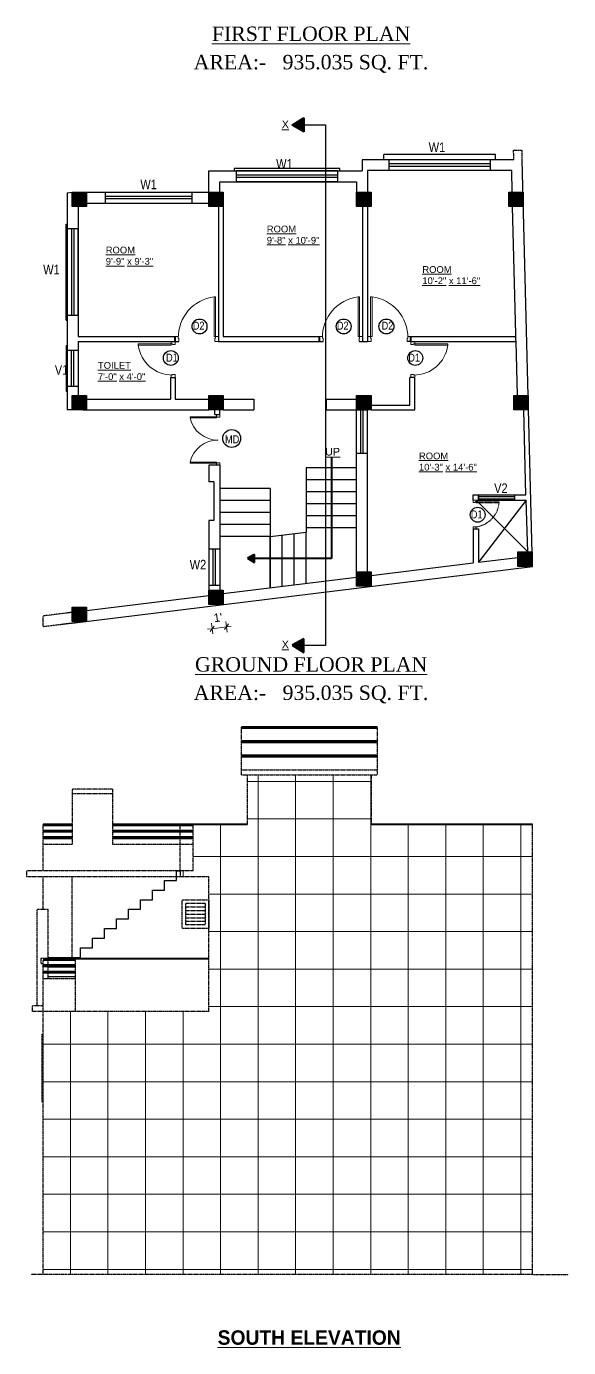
# Model space of a CAD drawing. Header units: inches. Extents: x -111 to 45239, y -6849 to 1261.
# Drawn here: x 16838 to 17290, y -2378 to -1278 of the extents above; entities that cross this region are included whole.
import ezdxf

# ---------------------------------------------------------------- set-up
doc = ezdxf.new("R2010")
doc.units = ezdxf.units.IN
doc.header["$LTSCALE"] = 0.5
doc.header["$MEASUREMENT"] = 0
doc.header["$PDMODE"] = 66
doc.linetypes.add('DASH', pattern=[0.35, 0.25, -0.1])
doc.linetypes.add('DASHED2', pattern=[0.375, 0.25, -0.125])
for name, color, linetype, lineweight in [('A_Title Text', 105, 'Continuous', 60), ('door', 202, 'Continuous', 5), ('Elevation 2', 31, 'Continuous', 40), ('Hatch wall', 9, 'Continuous', 13), ('TEXT', 220, 'Continuous', 9), ('Text 0.200', 122, 'Continuous', 20), ('Toilet', 7, 'Continuous', 25), ('wall', 20, 'Continuous', 40)]:
    doc.layers.add(name, color=color, linetype=linetype, lineweight=lineweight)
doc.styles.add('arial', font='arial.ttf')
doc.styles.add('ordinary', font='ARIALN.TTF')
doc.styles.get("Standard").update_dxf_attribs({"font": 'arial.ttf'})
doc.dimstyles.new('Sudeep', dxfattribs={"dimtxt": 6, "dimasz": 4, "dimexe": 4.5, "dimexo": 4.5, "dimgap": 5, "dimtad": 1, "dimdec": 0, "dimlunit": 4, "dimtxsty": 'arial', "dimblk": 'OBLIQUE', "dimcen": 250, "dimdle": 4, "dimclrd": 86, "dimclre": 5, "dimclrt": 1, "dimadec": 0, "dimazin": 0, "dimtfac": 1, "dimtdec": 0, "dimtix": 1, "dimtmove": 1, "dimatfit": 3, "dimldrblk": 'OBLIQUE', "dimfxl": 4.5, "dimfxlon": 1, "dimfrac": 2, "dimlwd": 15, "dimlwe": 13, "dimarcsym": 0})

# ---------------------------------------------------------------- blocks, each defined once
blk = doc.blocks.new('_Oblique')
at = {"color": 0, "linetype": 'ByBlock', "lineweight": -2}
blk.add_line((-0.5, -0.5), (0.5, 0.5), dxfattribs=at)
blk = doc.blocks.new('*D1002')
at = {"layer": 'A_Title Text', "color": 86, "lineweight": 15, "transparency": 16777216}
for p, q in [((16993.1, -1779.1), (16989.1, -1779.6)), ((16993.1, -1779.1), (17004.9, -1777.4)), ((17004.9, -1777.4), (17008.8, -1776.9))]:
    blk.add_line(p, q, dxfattribs=at)
at = {"layer": 'A_Title Text', "color": 5, "lineweight": 13, "transparency": 16777216}
for p, q in [((16992.5, -1774.6), (16993.7, -1783.5)), ((17004.3, -1773), (17005.5, -1781.9))]:
    blk.add_line(p, q, dxfattribs=at)
at = {"layer": 'Defpoints', "color": 0, "transparency": 16777216}
for p in [(16990.3, -1759), (17002.3, -1759), (17004.9, -1777.4)]:
    blk.add_point(p, dxfattribs=at)
at = {"layer": 'A_Title Text', "color": 86, "lineweight": 15, "transparency": 16777216, "xscale": 4, "yscale": 4, "zscale": 4}
for p, rotation in [((16993.1, -1779.1), 7.861618189195453), ((17004.9, -1777.4), 187.8616181891954)]:
    blk.add_blockref('_Oblique', p, dxfattribs=dict(at, rotation=rotation))
at = {"layer": 'A_Title Text', "color": 1, "transparency": 16777216, "insert": (16997.8, -1769.8), "char_height": 7, "attachment_point": 5, "rotation": 7.8616, "style": 'arial'}
blk.add_mtext("1'", dxfattribs=at)

msp = doc.modelspace()

# ---------------------------------------------------------------- hatches: boundary and pattern name
at = {"layer": 'Hatch wall'}
h = msp.add_hatch(dxfattribs=at)
h.set_pattern_fill('ANSI37,_O', color=256, scale=250, angle=45)
h.set_pattern_definition([(90, (0, 0), (-31.25, 0), []), (180, (0, 0), (-2e-15, -31.25), [])])
h.paths.add_polyline_path([(16990.3, -2097.7), (16852.3, -2097.7), (16852.3, -2116.7), (16852.3, -2218.7), (16852.3, -2316.7), (16872.3, -2316.7), (17259.8, -2316.7), (17259.8, -2204.7), (17259.8, -2092.7), (17259.8, -1980.7), (17259.8, -1941.7), (17125.3, -1941.7), (17125.3, -1900.7), (17022.3, -1900.7), (17022.3, -1941.7), (16977.3, -1941.7), (16977.3, -1980.7), (16966.3, -1980.7), (16966.3, -1985.7), (16990.3, -1985.7)])
at = {"layer": 'Toilet'}
for points in [[(16888.3, -1415.7), (16876.3, -1415.7), (16876.3, -1427.7), (16888.3, -1427.7)], [(17002.3, -1415.7), (16990.3, -1415.7), (16990.3, -1427.7), (17002.3, -1427.7)], [(17125.3, -1415.7), (17113.3, -1415.7), (17113.3, -1427.7), (17125.3, -1427.7)], [(17251.9, -1415.7), (17239.9, -1415.7), (17239.9, -1427.7), (17251.9, -1427.7)], [(16888.3, -1584.9), (16876.3, -1584.9), (16876.3, -1596.9), (16888.3, -1596.9)], [(17002.3, -1584.9), (16990.3, -1584.9), (16990.3, -1596.9), (17002.3, -1596.9)], [(17125.3, -1584.9), (17113.3, -1584.9), (17113.3, -1596.9), (17125.3, -1596.9)], [(17256.2, -1584.9), (17244.2, -1584.9), (17244.2, -1596.9), (17256.2, -1596.9)], [(17259.5, -1715.2), (17247.5, -1715.2), (17247.5, -1727.2), (17259.5, -1727.2)], [(17125.3, -1731.8), (17113.3, -1731.8), (17113.3, -1743.8), (17125.3, -1743.8)], [(17002.3, -1747), (16990.3, -1747), (16990.3, -1759), (17002.3, -1759)], [(16888.3, -1761.1), (16876.3, -1761.1), (16876.3, -1773.1), (16888.3, -1773.1)]]:
    msp.add_hatch(color=1, dxfattribs=at).paths.add_polyline_path(points)
at = {"layer": 'wall', "ltscale": 5}
h = msp.add_hatch(color=2, dxfattribs=at)
h.dxf.hatch_style = 1
h.paths.add_polyline_path([(17059.6, -1359.9), (17069.4, -1353.8), (17069.4, -1365.4)])
h = msp.add_hatch(color=2, dxfattribs=at)
h.dxf.hatch_style = 1
h.paths.add_polyline_path([(17022.5, -1720.4), (17028.3, -1724), (17028.3, -1717.2)])
h = msp.add_hatch(color=2, dxfattribs=at)
h.dxf.hatch_style = 1
h.paths.add_polyline_path([(17059.6, -1792.9), (17069.4, -1798.9), (17069.4, -1787.4)])

# ---------------------------------------------------------------- linework, layer by layer
at = {"layer": 'door', "ltscale": 0.5}
for p, q in [((16995.8, -1535.9), (16998.3, -1535.9)), ((16995.8, -1535.9), (16998.3, -1535.9)), ((17115.8, -1535.9), (17118.3, -1535.9)), ((17115.8, -1535.9), (17118.3, -1535.9)), ((17124.8, -1535.9), (17122.3, -1535.9)), ((17124.8, -1535.9), (17122.3, -1535.9)), ((16959, -1542), (16959, -1539.9)), ((16959, -1542), (16959, -1539.9)), ((17161.7, -1542), (17161.7, -1539.9)), ((17161.7, -1542), (17161.7, -1539.9)), ((16996.7, -1602.6), (16996.7, -1600.9)), ((16996.7, -1602.6), (16996.7, -1600.9)), ((16996.7, -1641.3), (16996.7, -1643)), ((16996.7, -1641.3), (16996.7, -1643)), ((17212.7, -1673.6), (17212.7, -1672.2)), ((17212.7, -1673.6), (17212.7, -1672.2))]:
    msp.add_line(p, q, dxfattribs=at)
for points in [[(16995.8, -1502.9), (16995.8, -1535.9), (16994.6, -1535.9), (16994.6, -1502.9)], [(16995.8, -1502.9), (16995.8, -1535.9), (16994.6, -1535.9), (16994.6, -1502.9)], [(17115.8, -1502.9), (17115.8, -1535.9), (17114.6, -1535.9), (17114.6, -1502.9)], [(17115.8, -1502.9), (17115.8, -1535.9), (17114.6, -1535.9), (17114.6, -1502.9)], [(17124.8, -1502.9), (17124.8, -1535.9), (17126.1, -1535.9), (17126.1, -1502.9)], [(17124.8, -1502.9), (17124.8, -1535.9), (17126.1, -1535.9), (17126.1, -1502.9)], [(16964.8, -1535.9), (16962.3, -1535.9), (16962.3, -1539.9), (16965.3, -1539.9), (16965.3, -1537.2), (16964.8, -1537.2)], [(16964.8, -1535.9), (16962.3, -1535.9), (16962.3, -1539.9), (16965.3, -1539.9), (16965.3, -1537.2), (16964.8, -1537.2)], [(17084.8, -1535.9), (17082.3, -1535.9), (17082.3, -1539.9), (17085.3, -1539.9), (17085.3, -1537.2), (17084.8, -1537.2)], [(17084.8, -1535.9), (17082.3, -1535.9), (17082.3, -1539.9), (17085.3, -1539.9), (17085.3, -1537.2), (17084.8, -1537.2)], [(17155.8, -1535.9), (17158.3, -1535.9), (17158.3, -1539.9), (17155.3, -1539.9), (17155.3, -1537.2), (17155.8, -1537.2)], [(17155.8, -1535.9), (17158.3, -1535.9), (17158.3, -1539.9), (17155.3, -1539.9), (17155.3, -1537.2), (17155.8, -1537.2)], [(16931.5, -1542), (16959, -1542), (16959, -1543.1), (16931.5, -1543.1)], [(16931.5, -1542), (16959, -1542), (16959, -1543.1), (16931.5, -1543.1)], [(17189.2, -1542), (17161.7, -1542), (17161.7, -1543.1), (17189.2, -1543.1)], [(17189.2, -1542), (17161.7, -1542), (17161.7, -1543.1), (17189.2, -1543.1)], [(16959, -1567.8), (16959, -1569.9), (16962.3, -1569.9), (16962.3, -1567.4), (16960.1, -1567.4), (16960.1, -1567.8)], [(16959, -1567.8), (16959, -1569.9), (16962.3, -1569.9), (16962.3, -1567.4), (16960.1, -1567.4), (16960.1, -1567.8)], [(17161.7, -1567.8), (17161.7, -1569.9), (17158.3, -1569.9), (17158.3, -1567.4), (17160.6, -1567.4), (17160.6, -1567.8)], [(17161.7, -1567.8), (17161.7, -1569.9), (17158.3, -1569.9), (17158.3, -1567.4), (17160.6, -1567.4), (17160.6, -1567.8)], [(16974.7, -1602.6), (16996.7, -1602.6), (16996.7, -1603.4), (16974.7, -1603.5)], [(16974.7, -1602.6), (16996.7, -1602.6), (16996.7, -1603.4), (16974.7, -1603.5)], [(16974.7, -1641.3), (16996.7, -1641.3), (16996.7, -1640.5), (16974.7, -1640.5)], [(16974.7, -1641.3), (16996.7, -1641.3), (16996.7, -1640.5), (16974.7, -1640.5)], [(17212.7, -1694.5), (17212.7, -1695.9), (17210.3, -1695.9), (17210.3, -1694.2), (17211.9, -1694.2), (17211.9, -1694.5)], [(17212.7, -1694.5), (17212.7, -1695.9), (17210.3, -1695.9), (17210.3, -1694.2), (17211.9, -1694.2), (17211.9, -1694.5)]]:
    msp.add_lwpolyline(points, close=True, dxfattribs=at)
for points in [[(16998.3, -1535.9), (16998.3, -1539.9), (16995.3, -1539.9), (16995.3, -1537.2), (16995.8, -1537.2), (16995.8, -1535.9)], [(16998.3, -1535.9), (16998.3, -1539.9), (16995.3, -1539.9), (16995.3, -1537.2), (16995.8, -1537.2), (16995.8, -1535.9)], [(17118.3, -1535.9), (17118.3, -1539.9), (17115.3, -1539.9), (17115.3, -1537.2), (17115.8, -1537.2), (17115.8, -1535.9)], [(17118.3, -1535.9), (17118.3, -1539.9), (17115.3, -1539.9), (17115.3, -1537.2), (17115.8, -1537.2), (17115.8, -1535.9)], [(17122.3, -1535.9), (17122.3, -1539.9), (17125.3, -1539.9), (17125.3, -1537.2), (17124.8, -1537.2), (17124.8, -1535.9)], [(17122.3, -1535.9), (17122.3, -1539.9), (17125.3, -1539.9), (17125.3, -1537.2), (17124.8, -1537.2), (17124.8, -1535.9)], [(16959, -1539.9), (16962.3, -1539.9), (16962.3, -1542.4), (16960.1, -1542.4), (16960.1, -1542), (16959, -1542)], [(16959, -1539.9), (16962.3, -1539.9), (16962.3, -1542.4), (16960.1, -1542.4), (16960.1, -1542), (16959, -1542)], [(17161.7, -1539.9), (17158.3, -1539.9), (17158.3, -1542.4), (17160.6, -1542.4), (17160.6, -1542), (17161.7, -1542)], [(17161.7, -1539.9), (17158.3, -1539.9), (17158.3, -1542.4), (17160.6, -1542.4), (17160.6, -1542), (17161.7, -1542)], [(16996.7, -1600.9), (16999.3, -1600.9), (16999.3, -1602.9), (16997.5, -1602.9), (16997.5, -1602.6), (16996.7, -1602.6)], [(16996.7, -1600.9), (16999.3, -1600.9), (16999.3, -1602.9), (16997.5, -1602.9), (16997.5, -1602.6), (16996.7, -1602.6)], [(16996.7, -1643), (16999.3, -1642.9), (16999.3, -1640.9), (16997.5, -1640.9), (16997.5, -1641.3), (16996.7, -1641.3)], [(16996.7, -1643), (16999.3, -1642.9), (16999.3, -1640.9), (16997.5, -1640.9), (16997.5, -1641.3), (16996.7, -1641.3)], [(17212.7, -1672.2), (17210.3, -1672.2), (17210.3, -1673.9), (17211.9, -1673.9), (17211.9, -1673.6), (17212.7, -1673.6)], [(17212.7, -1672.2), (17210.3, -1672.2), (17210.3, -1673.9), (17211.9, -1673.9), (17211.9, -1673.6), (17212.7, -1673.6)]]:
    msp.add_lwpolyline(points, dxfattribs=at)
at = {"layer": 'door', "linetype": 'DASHED2', "ltscale": 5}
msp.add_lwpolyline([(17231.9, -1673.6), (17212.7, -1673.6), (17212.7, -1674.4), (17231.9, -1674.4)], close=True, dxfattribs=at)
msp.add_lwpolyline([(17231.9, -1673.6), (17212.7, -1673.6), (17212.7, -1674.4), (17231.9, -1674.4)], close=True, dxfattribs=at)
at = {"layer": 'door', "ltscale": 0.5}
for centre, radius, start, end in [((16998.8, -1536.6), 34, 97.1036, 180.9404), ((16998.8, -1536.6), 34, 97.1036, 180.9404), ((17118.8, -1536.6), 34, 97.1036, 180.9404), ((17118.8, -1536.6), 34, 97.1036, 180.9404), ((17121.9, -1536.6), 34, 359.0596, 82.8964), ((17121.9, -1536.6), 34, 359.0596, 82.8964), ((16959.6, -1539.6), 28.3, 187.1036, 270.9404), ((16959.6, -1539.6), 28.3, 187.1036, 270.9404), ((17161.1, -1539.6), 28.3, 269.0596, 352.8964), ((17161.1, -1539.6), 28.3, 269.0596, 352.8964), ((16997.5, -1598.6), 23.4, 192.0604, 271.2274), ((16997.5, -1598.6), 23.4, 192.0604, 271.2274), ((16997.6, -1645.4), 23.4, 88.9456, 167.9801), ((16997.6, -1645.4), 23.4, 88.9456, 167.9801)]:
    msp.add_arc(centre, radius, start, end, dxfattribs=at)
at = {"layer": 'door', "linetype": 'DASHED2', "ltscale": 5}
msp.add_arc((17209.6, -1672.2), 22.4, 275.8576, 354.5421, dxfattribs=at)
at = {"layer": 'Elevation 2'}
for p, q in [((17017.3, -1860.7), (17130.3, -1860.7)), ((17017.3, -1861.7), (17130.3, -1861.7)), ((17017.3, -1872.5), (17130.3, -1872.5)), ((17017.3, -1873.5), (17130.3, -1873.5)), ((17017.3, -1884.4), (17130.3, -1884.4)), ((17017.3, -1885.4), (17130.3, -1885.4)), ((16852.3, -1941.7), (16876.3, -1941.7)), ((16852.3, -1942.7), (16876.3, -1942.7)), ((16910.3, -1941.7), (17022.3, -1941.7)), ((16910.3, -1942.7), (16977.3, -1942.7)), ((17125.3, -1941.7), (17259.8, -1941.7)), ((16852.3, -1947), (16876.3, -1947)), ((16852.3, -1948), (16876.3, -1948)), ((16852.3, -1952.4), (16876.3, -1952.4)), ((16852.3, -1953.4), (16876.3, -1953.4)), ((16910.3, -1947), (16977.3, -1947)), ((16910.3, -1948), (16977.3, -1948)), ((16910.3, -1952.4), (16977.3, -1952.4)), ((16910.3, -1953.4), (16977.3, -1953.4)), ((16852.3, -2053.7), (16990.3, -2053.7)), ((16852.3, -2054.7), (16879.1, -2054.7)), ((16852.3, -2059), (16879.1, -2059)), ((16852.3, -2060), (16879.1, -2060)), ((16852.3, -2064.4), (16879.1, -2064.4)), ((16852.3, -2065.4), (16879.1, -2065.4))]:
    msp.add_line(p, q, dxfattribs=at)
at = {"layer": 'Toilet'}
for p, q in [((17069.4, -1359.6), (17087.5, -1359.6)), ((17087.5, -1359.6), (17087.5, -1793.2)), ((17228.9, -1384.2), (17135.9, -1384.2)), ((17135.9, -1388.7), (17135.9, -1384.2)), ((17228.9, -1388.7), (17228.9, -1384.2)), ((17244.2, -1388.7), (17117.8, -1388.7)), ((17117.8, -1388.7), (17117.8, -1398)), ((17259.8, -1727.2), (17251.2, -1388.7)), ((16990.3, -1398), (17117.8, -1398)), ((16990.3, -1415.7), (16990.3, -1398)), ((16999.3, -1407), (17113.3, -1407)), ((16999.3, -1415.7), (16999.3, -1407)), ((17113.3, -1407), (17113.3, -1415.7)), ((17242.4, -1397.7), (17122.3, -1397.7)), ((17122.3, -1397.7), (17122.3, -1415.7)), ((17242.9, -1415.7), (17242.4, -1397.7)), ((16872.3, -1416.3), (16876.3, -1415.7)), ((16872.3, -1416.3), (16872.3, -1596.9)), ((16888.3, -1415.7), (16904.3, -1415.7)), ((16975.3, -1415.7), (16990.3, -1415.7)), ((16881.3, -1427.7), (16881.3, -1535.9)), ((16888.3, -1424.7), (16904.3, -1424.7)), ((16975.3, -1424.7), (16990.3, -1424.7)), ((16998.3, -1427.7), (16998.3, -1539.9)), ((17002.3, -1427.7), (17002.3, -1535.9)), ((17118.3, -1427.7), (17118.3, -1539.9)), ((17122.3, -1427.7), (17122.3, -1539.9)), ((17246.2, -1544.4), (17243.2, -1427.7)), ((16881.3, -1535.9), (16962.3, -1535.9)), ((16962.3, -1539.9), (16962.3, -1535.9)), ((17002.3, -1535.9), (17082.3, -1535.9)), ((17082.3, -1539.9), (17082.3, -1535.9)), ((17158.3, -1535.9), (17246, -1535.9)), ((17158.3, -1539.9), (17158.3, -1535.9)), ((16881.3, -1539.9), (16962.3, -1539.9)), ((16962.3, -1539.9), (16965.3, -1539.9)), ((16998.3, -1539.9), (17082.3, -1539.9)), ((17002.3, -1539.9), (17002.3, -1539.9)), ((17082.3, -1539.9), (17085.3, -1539.9)), ((17115.3, -1539.9), (17118.3, -1539.9)), ((17118.3, -1539.9), (17122.3, -1539.9)), ((17158.3, -1539.9), (17155.3, -1539.9)), ((17158.3, -1539.9), (17246.1, -1539.9)), ((17247.2, -1584.9), (17246.1, -1539.9)), ((16958.3, -1569.9), (16958.3, -1587.9)), ((16958.3, -1569.9), (16962.3, -1569.9)), ((16962.3, -1569.9), (16962.3, -1587.9)), ((17157.7, -1592.9), (17157.7, -1569.9)), ((17161.7, -1569.9), (17157.7, -1569.9)), ((17161.7, -1596.9), (17161.7, -1569.9)), ((16881.3, -1577.4), (16881.3, -1584.9)), ((16888.3, -1587.9), (16958.3, -1587.9)), ((16962.3, -1587.9), (16990.3, -1587.9)), ((17002.3, -1587.9), (17027.8, -1587.9)), ((17027.8, -1587.9), (17027.8, -1596.9)), ((17087.8, -1587.9), (17113.3, -1587.9)), ((17087.8, -1587.9), (17087.8, -1596.9)), ((17125.3, -1592.9), (17157.7, -1592.9)), ((16876.3, -1596.9), (16872.3, -1596.9)), ((16885.3, -1596.9), (16978.3, -1596.9)), ((16885.3, -1596.9), (16990.3, -1596.9)), ((16995.3, -1600.9), (16995.3, -1596.9)), ((16995.3, -1600.9), (16999.3, -1600.9)), ((16999.3, -1600.9), (16999.3, -1596.9)), ((17002.3, -1596.9), (17027.8, -1596.9)), ((17087.8, -1596.9), (17113.3, -1596.9)), ((17113.3, -1596.9), (17122.3, -1596.9)), ((17113.3, -1632.9), (17113.3, -1596.9)), ((17122.3, -1632.9), (17122.3, -1596.9)), ((17125.3, -1596.9), (17161.7, -1596.9)), ((17254.3, -1667.7), (17252.5, -1596.8)), ((17113.3, -1695.2), (17113.3, -1632.9)), ((17113.3, -1632.9), (17122.3, -1632.9)), ((17122.3, -1733.5), (17122.3, -1632.9)), ((16990.3, -1642.9), (16990.3, -1656.9)), ((16999.3, -1642.9), (16990.3, -1642.9)), ((16999.3, -1642.9), (16999.3, -1713)), ((17113.3, -1645.2), (17071.3, -1645.2)), ((17071.3, -1645.2), (17071.3, -1698.7)), ((16994.3, -1656.9), (16990.3, -1656.9)), ((16994.3, -1656.9), (16994.3, -1688.9)), ((17113.3, -1655.2), (17071.3, -1655.2)), ((17041.3, -1662.4), (16999.3, -1662.4)), ((17041.3, -1662.4), (17041.3, -1744.8)), ((17113.3, -1665.2), (17071.3, -1665.2)), ((17210.3, -1667.7), (17254.3, -1667.7)), ((17210.3, -1672.2), (17210.3, -1667.7)), ((17214.9, -1667.7), (17214.9, -1672.2)), ((17041.3, -1672.4), (16999.3, -1672.4)), ((17041.3, -1682.4), (16999.3, -1682.4)), ((17113.3, -1675.2), (17071.3, -1675.2)), ((17212.7, -1672.2), (17254.6, -1672.2)), ((17255.8, -1715.2), (17212.7, -1672.2)), ((17212.7, -1672.2), (17212.7, -1672.2)), ((17254.6, -1672.2), (17214.8, -1723.7)), ((17255.8, -1715.2), (17254.6, -1672.2)), ((16990.3, -1688.9), (16990.3, -1713)), ((16994.3, -1688.9), (16990.3, -1688.9)), ((17041.3, -1692.4), (16999.3, -1692.4)), ((17113.3, -1685.2), (17071.3, -1685.2)), ((17041.3, -1702.4), (16999.3, -1702.4)), ((17041.3, -1702.4), (17071.3, -1698.7)), ((17041.3, -1744.8), (17041.3, -1702.4)), ((17051.3, -1743.5), (17051.3, -1701.2)), ((17061.3, -1742.3), (17061.3, -1700)), ((17113.3, -1695.2), (17071.3, -1695.2)), ((17071.3, -1741), (17071.3, -1698.7)), ((17113.3, -1731.8), (17113.3, -1694.1)), ((17210.3, -1695.9), (17210.3, -1724.2)), ((17210.3, -1695.9), (17214.8, -1695.9)), ((17214.8, -1695.9), (17214.8, -1723.7)), ((17125.3, -1734.7), (17210.3, -1724.2)), ((17214.8, -1723.7), (17247.5, -1719.7)), ((16876.3, -1774.6), (17259.8, -1727.2)), ((17002.3, -1749.9), (17113.3, -1736.2)), ((17214.8, -1732.8), (17214.8, -1732.8)), ((16990.3, -1743), (16990.3, -1747)), ((16999.3, -1743), (16999.3, -1749.9)), ((16888.3, -1764), (16990.3, -1751.4)), ((17087.5, -1793.2), (17069.4, -1793.2))]:
    msp.add_line(p, q, dxfattribs=at)
at = {"layer": 'Toilet', "color": 1, "linetype": 'DASH', "ltscale": 0.1}
for p, q in [((17244.2, -1388.7), (17244, -1380.7)), ((17244, -1380.7), (17251, -1380.7)), ((17251.2, -1388.7), (17251, -1380.7)), ((16876.3, -1765.5), (16852.3, -1768.5)), ((16852.3, -1777.5), (16852.3, -1768.5)), ((16888.3, -1773.1), (16852.3, -1777.5)), ((17017.3, -1896.7), (17017.3, -1860.7)), ((17130.3, -1860.7), (17130.3, -1896.7)), ((17017.3, -1896.7), (17130.3, -1896.7)), ((17017.3, -1900.7), (17017.3, -1896.7)), ((17017.3, -1900.7), (17130.3, -1900.7)), ((17022.3, -1941.7), (17022.3, -1900.7)), ((17125.3, -1900.7), (17125.3, -1941.7)), ((17130.3, -1896.7), (17130.3, -1900.7)), ((16910.3, -1912.7), (16876.3, -1912.7)), ((16876.3, -1912.7), (16876.3, -1958.7)), ((16910.3, -1958.7), (16910.3, -1912.7)), ((16910.3, -1916.7), (16876.3, -1916.7)), ((16852.3, -1980.7), (16852.3, -1941.7)), ((16966.3, -1980.7), (16966.3, -1941.7)), ((16977.3, -1980.7), (16977.3, -1941.7)), ((17259.8, -1980.7), (17259.8, -1941.7)), ((16876.3, -1958.7), (16852.3, -1958.7)), ((16977.3, -1958.7), (16910.3, -1958.7)), ((16977.3, -1980.7), (16838.3, -1980.7)), ((16838.3, -1980.7), (16838.3, -1985.7)), ((16990.3, -1985.7), (16838.3, -1985.7)), ((16852.3, -2012.7), (16852.3, -1985.7)), ((16876.3, -2052.7), (16876.3, -1985.7)), ((16966.3, -1980.7), (16966.3, -1985.7)), ((16990.3, -2097.7), (16990.3, -1985.7)), ((17259.8, -2092.7), (17259.8, -1980.7)), ((16847.3, -2092.7), (16847.3, -2012.7)), ((16847.3, -2012.7), (16856.3, -2012.7)), ((16856.3, -2012.7), (16856.3, -2053.7)), ((16971, -2010.7), (16987.3, -2010.7)), ((16971, -2013.7), (16987.3, -2013.7)), ((16971, -2016.7), (16987.3, -2016.7)), ((16971, -2019.7), (16987.3, -2019.7)), ((16971, -2022.7), (16987.3, -2022.7)), ((16852.3, -2053.7), (16850.3, -2053.7)), ((16850.3, -2053.7), (16850.3, -2057.7)), ((16852.3, -2092.7), (16852.3, -2054.7)), ((16856.3, -2054.7), (16856.3, -2059)), ((16879.1, -2097.7), (16879.1, -2053.7)), ((16850.3, -2057.7), (16852.3, -2057.7)), ((16856.3, -2060), (16856.3, -2064.4)), ((16856.3, -2065.4), (16856.3, -2070.7)), ((16879.1, -2070.7), (16852.3, -2070.7)), ((16843.3, -2097.7), (16843.3, -2092.7)), ((16843.3, -2092.7), (16852.3, -2092.7)), ((16852.3, -2097.7), (16843.3, -2097.7)), ((16852.3, -2116.7), (16852.3, -2092.7)), ((16990.3, -2097.7), (16852.3, -2097.7)), ((17259.8, -2204.7), (17259.8, -2092.7)), ((16851.3, -2116.7), (16851.3, -2172.7)), ((16852.3, -2116.7), (16851.3, -2116.7)), ((16852.3, -2218.7), (16852.3, -2116.7)), ((16851.3, -2172.7), (16852.3, -2172.7)), ((17259.8, -2316.7), (17259.8, -2204.7)), ((16852.3, -2316.7), (16852.3, -2218.7)), ((16872.3, -2316.7), (16842.3, -2316.7)), ((17259.8, -2316.7), (16872.3, -2316.7)), ((17259.8, -2316.7), (17289.8, -2316.7))]:
    msp.add_line(p, q, dxfattribs=at)
at = {"layer": 'Toilet', "color": 3}
for p, q in [((17099.3, -1396), (17011.3, -1396)), ((17011.3, -1396), (17011.3, -1398)), ((17099.3, -1398), (17099.3, -1396)), ((17140.4, -1397.7), (17140.4, -1388.7)), ((17224.4, -1388.7), (17140.4, -1388.7)), ((17224.4, -1392.2), (17140.4, -1392.2)), ((17224.4, -1394.2), (17140.4, -1394.2)), ((17224.4, -1388.7), (17224.4, -1397.7)), ((17013.3, -1407), (17013.3, -1398)), ((17097.3, -1398), (17013.3, -1398)), ((17097.3, -1401.5), (17013.3, -1401.5)), ((17097.3, -1403.5), (17013.3, -1403.5)), ((17097.3, -1407), (17013.3, -1407)), ((17097.3, -1398), (17097.3, -1407)), ((17224.4, -1397.7), (17140.4, -1397.7)), ((16904.3, -1424.7), (16904.3, -1415.7)), ((16904.3, -1415.7), (16976.3, -1415.7)), ((16976.3, -1424.7), (16976.3, -1415.7)), ((16976.3, -1419.2), (16904.3, -1419.2)), ((16976.3, -1421.2), (16904.3, -1421.2)), ((16904.3, -1424.7), (16976.3, -1424.7)), ((16871.3, -1522.3), (16871.3, -1442.3)), ((16871.3, -1442.3), (16872.3, -1442.3)), ((16881.3, -1446.3), (16872.3, -1446.3)), ((16872.3, -1518.3), (16872.3, -1446.3)), ((16875.8, -1446.3), (16875.8, -1518.3)), ((16877.8, -1446.3), (16877.8, -1518.3)), ((16881.3, -1518.3), (16881.3, -1446.3)), ((16871.3, -1522.3), (16872.3, -1522.3)), ((16881.3, -1518.3), (16872.3, -1518.3)), ((16871.3, -1543.4), (16871.3, -1581.4)), ((16871.3, -1543.4), (16872.3, -1543.4)), ((16881.3, -1547.4), (16872.3, -1547.4)), ((16872.3, -1577.4), (16872.3, -1547.4)), ((16875.8, -1577.4), (16875.8, -1547.4)), ((16877.8, -1577.4), (16877.8, -1547.4)), ((16881.3, -1539.9), (16881.3, -1547.4)), ((16881.3, -1547.4), (16881.3, -1577.4)), ((16871.3, -1581.4), (16872.3, -1581.4)), ((16881.3, -1577.4), (16872.3, -1577.4)), ((17116.8, -1632.9), (17116.8, -1596.9)), ((17118.8, -1632.9), (17118.8, -1596.9)), ((17214.9, -1672.2), (17214.9, -1667.7)), ((17214.9, -1668.9), (17244.9, -1668.9)), ((17214.9, -1670.9), (17244.9, -1670.9)), ((17244.9, -1672.2), (17244.9, -1667.7)), ((16999.3, -1713), (16990.3, -1713)), ((16990.3, -1713), (16990.3, -1743)), ((16993.8, -1743), (16993.8, -1713)), ((16995.8, -1743), (16995.8, -1713)), ((16999.3, -1713), (16999.3, -1743)), ((16999.3, -1743), (16990.3, -1743)), ((16856.3, -2052.7), (16883.3, -2052.7)), ((16856.3, -2060.7), (16879.1, -2060.7)), ((16856.3, -2068.7), (16879.1, -2068.7))]:
    msp.add_line(p, q, dxfattribs=at)
at = {"layer": 'Toilet'}
for points in [[(16876.3, -1415.7), (16888.3, -1415.7), (16888.3, -1427.7), (16876.3, -1427.7)], [(16990.3, -1415.7), (17002.3, -1415.7), (17002.3, -1427.7), (16990.3, -1427.7)], [(17113.3, -1415.7), (17125.3, -1415.7), (17125.3, -1427.7), (17113.3, -1427.7)], [(17239.9, -1415.7), (17251.9, -1415.7), (17251.9, -1427.7), (17239.9, -1427.7)], [(16876.3, -1584.9), (16888.3, -1584.9), (16888.3, -1596.9), (16876.3, -1596.9)], [(16990.3, -1584.9), (17002.3, -1584.9), (17002.3, -1596.9), (16990.3, -1596.9)], [(17113.3, -1584.9), (17125.3, -1584.9), (17125.3, -1596.9), (17113.3, -1596.9)], [(17244.2, -1584.9), (17256.2, -1584.9), (17256.2, -1596.9), (17244.2, -1596.9)], [(17247.5, -1715.2), (17259.5, -1715.2), (17259.5, -1727.2), (17247.5, -1727.2)], [(17113.3, -1731.8), (17125.3, -1731.8), (17125.3, -1743.8), (17113.3, -1743.8)], [(16990.3, -1747), (17002.3, -1747), (17002.3, -1759), (16990.3, -1759)], [(16876.3, -1761.1), (16888.3, -1761.1), (16888.3, -1773.1), (16876.3, -1773.1)]]:
    msp.add_lwpolyline(points, close=True, dxfattribs=at)
at = {"layer": 'Toilet', "color": 3}
msp.add_lwpolyline([(16883.3, -2052.7), (16883.3, -2044.7), (16893.3, -2044.7), (16893.3, -2036.7), (16903.3, -2036.7), (16903.3, -2028.7), (16913.3, -2028.7), (16913.3, -2020.7), (16923.3, -2020.7), (16923.3, -2012.7), (16933.3, -2012.7), (16933.3, -2004.7), (16943.3, -2004.7), (16943.3, -1996.7), (16953.3, -1996.7), (16953.3, -1988.7), (16963.3, -1988.7), (16963.3, -1980.7), (16966.3, -1980.7)], dxfattribs=at)
at = {"layer": 'Toilet', "color": 1, "linetype": 'DASH', "ltscale": 0.1}
for points in [[(16968, -2004.7), (16990.3, -2004.7), (16990.3, -2028.7), (16968, -2028.7)], [(16971, -2007.7), (16987.3, -2007.7), (16987.3, -2025.7), (16971, -2025.7)]]:
    msp.add_lwpolyline(points, close=True, dxfattribs=at)
at = {"layer": 'Toilet'}
for centre, radius in [((16982.5, -1527.5), 6.19), ((17102.5, -1527.5), 6.19), ((17138.1, -1527.5), 6.19), ((16958.6, -1553.7), 6.19), ((17162.1, -1553.7), 6.19), ((17009.3, -1620.7), 7.43), ((17214.1, -1684.2), 6.19)]:
    msp.add_circle(centre, radius, dxfattribs=at)
at = {"layer": 'wall', "color": 1, "ltscale": 5}
for p, q in [((17059.6, -1359.9), (17069.4, -1353.8)), ((17069.4, -1365.4), (17059.6, -1359.9)), ((17069.4, -1353.8), (17069.4, -1365.4)), ((17092.3, -1636.3), (17092.3, -1720.6)), ((17028.3, -1717.2), (17022.5, -1720.4)), ((17022.5, -1720.4), (17028.3, -1724)), ((17028.3, -1724), (17028.3, -1717.2)), ((17092.3, -1720.6), (17028.3, -1720.6)), ((17069.4, -1787.4), (17059.6, -1792.9)), ((17069.4, -1798.9), (17069.4, -1787.4)), ((17059.6, -1792.9), (17069.4, -1798.9))]:
    msp.add_line(p, q, dxfattribs=at)
at = {"layer": 'wall', "ltscale": 5}
for p, q in [((16962.3, -1539.9), (16962.3, -1535.9)), ((16962.3, -1539.9), (16962.3, -1535.9)), ((16962.3, -1539.9), (16962.3, -1535.9)), ((16962.3, -1539.9), (16962.3, -1535.9)), ((16962.3, -1539.9), (16962.3, -1535.9)), ((16962.3, -1539.9), (16962.3, -1535.9)), ((17082.3, -1539.9), (17082.3, -1535.9)), ((17082.3, -1539.9), (17082.3, -1535.9)), ((17082.3, -1539.9), (17082.3, -1535.9)), ((17082.3, -1539.9), (17082.3, -1535.9)), ((17082.3, -1539.9), (17082.3, -1535.9)), ((17082.3, -1539.9), (17082.3, -1535.9)), ((17158.3, -1539.9), (17158.3, -1535.9)), ((17158.3, -1539.9), (17158.3, -1535.9)), ((17158.3, -1539.9), (17158.3, -1535.9)), ((17158.3, -1539.9), (17158.3, -1535.9)), ((17158.3, -1539.9), (17158.3, -1535.9)), ((17158.3, -1539.9), (17158.3, -1535.9))]:
    msp.add_line(p, q, dxfattribs=at)

# ---------------------------------------------------------------- texts
at = {"layer": 'door', "ltscale": 0.5, "style": 'ordinary'}
for s, insert, char_height, width, attachment_point, rotation in [('W1', (17173.3, -1382.3), 8, 4.354, 7, 0), ('W1', (17046.3, -1396.1), 8, 4.354, 7, 0), ('W1', (16933.2, -1413.2), 8, 4.354, 7, 0), ('W1', (16852.3, -1484.1), 8, 4.354, 7, 0), ('D1', (16954.6, -1550.1), 6.66, 3.627, 1, 360), ('D1', (17166.1, -1550.1), 6.66, 3.627, 3, 0), ('V1', (16862, -1567.7), 8, 4.354, 7, 0), ('MD', (17003.7, -1618.1), 6.66, 3.627, 1, 360), ('V2', (17227.8, -1666.1), 8, 4.354, 7, 0), ('D1', (17218.1, -1680.6), 6.66, 3.627, 3, 0), ('W2', (16974.3, -1729.8), 8, 4.354, 7, 0)]:
    msp.add_mtext(s, dxfattribs=dict(at, insert=insert, char_height=char_height, width=width, attachment_point=attachment_point, rotation=rotation))
at = {"layer": 'door', "ltscale": 0.5, "char_height": 6.66, "width": 3.627, "style": 'ordinary'}
for insert, attachment_point in [((16986.6, -1523.5), 3), ((17106.6, -1523.5), 3), ((17134.1, -1523.5), 1)]:
    msp.add_mtext('D2', dxfattribs=dict(at, insert=insert, attachment_point=attachment_point))
at = {"layer": 'TEXT'}
for s, insert, char_height, width, attachment_point in [('{\\LX}', (17056.9, -1362.4), 6.38, 70.678, 9), ('{\\fArial TUR|b0|i0|c162|p34;\\LROOM\\P\\fArial TUR|b0|i0|c0|p34;9\\fArial TUR|b0|i0|c162|p34;\'-\\fArial TUR|b0|i0|c0|p34;8\\fArial TUR|b0|i0|c162|p34;" x 1\\fArial TUR|b0|i0|c0|p34;0\\fArial TUR|b0|i0|c162|p34;\'-\\fArial TUR|b0|i0|c0|p34;9\\fArial TUR|b0|i0|c162|p34;"}', (17038.5, -1458.6), 5.6091, 62.162, 7), ('{\\fArial TUR|b0|i0|c162|p34;\\LROOM\\P\\fArial TUR|b0|i0|c0|p34;9\\fArial TUR|b0|i0|c162|p34;\'-\\fArial TUR|b0|i0|c0|p34;9\\fArial TUR|b0|i0|c162|p34;" x \\fArial TUR|b0|i0|c0|p34;9\\fArial TUR|b0|i0|c162|p34;\'-\\fArial TUR|b0|i0|c0|p34;3\\fArial TUR|b0|i0|c162|p34;"}', (16904.4, -1476.1), 5.6091, 62.162, 7), ('{\\fArial TUR|b0|i0|c162|p34;\\LROOM\\P\\fArial TUR|b0|i0|c0|p34;10\\fArial TUR|b0|i0|c162|p34;\'-\\fArial TUR|b0|i0|c0|p34;2\\fArial TUR|b0|i0|c162|p34;" x 1\\fArial TUR|b0|i0|c0|p34;1\\fArial TUR|b0|i0|c162|p34;\'-\\fArial TUR|b0|i0|c0|p34;6\\fArial TUR|b0|i0|c162|p34;"}', (17168, -1492.3), 5.6091, 62.162, 7), ('{\\fArial TUR|b0|i0|c162|p34;\\LTOILET\\P\\fArial TUR|b0|i0|c0|p34;7\\fArial TUR|b0|i0|c162|p34;\'-\\fArial TUR|b0|i0|c0|p34;0\\fArial TUR|b0|i0|c162|p34;" x \\fArial TUR|b0|i0|c0|p34;4\\fArial TUR|b0|i0|c162|p34;\'-0"}', (16897.9, -1572.1), 5.6091, 62.162, 7), ('{\\LUP }', (17099.5, -1635), 6.38, 70.678, 9), ('{\\fArial TUR|b0|i0|c162|p34;\\LROOM\\P1\\fArial TUR|b0|i0|c0|p34;0\\fArial TUR|b0|i0|c162|p34;\'-\\fArial TUR|b0|i0|c0|p34;3\\fArial TUR|b0|i0|c162|p34;" x 1\\fArial TUR|b0|i0|c0|p34;4\\fArial TUR|b0|i0|c162|p34;\'-\\fArial TUR|b0|i0|c0|p34;6\\fArial TUR|b0|i0|c162|p34;"}', (17165.2, -1647.5), 5.6091, 62.162, 7), ('{\\LX}', (17056.9, -1795.4), 6.38, 70.678, 9)]:
    msp.add_mtext(s, dxfattribs=dict(at, insert=insert, char_height=char_height, width=width, attachment_point=attachment_point))
at = {"layer": 'Text 0.200', "ltscale": 10, "char_height": 12, "attachment_point": 2}
for s, insert, width in [('{\\fTimes New Roman|b0|i0|c0|p18;\\L\\PFIRST FLOOR PLAN}', (17075.4, -1257.8), 191.016), ('\\pi-60,l72;{\\fTimes New Roman|b0|i0|c0|p18;AREA:-^I  935.035 SQ. FT.}', (17069.3, -1301.4), 219.164), ('{\\fTimes New Roman|b0|i0|c0|p18;\\L\\PGROUND FLOOR PLAN}', (17075.4, -1782.8), 191.016), ('\\pi-60,l72;{\\fTimes New Roman|b0|i0|c0|p18;AREA:-^I  935.035 SQ. FT.}', (17069.3, -1826.4), 219.164), ('{\\fCentury Gothic|b1|i0|c0|p34;\\LSOUTH ELEVATION}', (17073.8, -2363.2), 191.016)]:
    msp.add_mtext(s, dxfattribs=dict(at, insert=insert, width=width))

# ---------------------------------------------------------------- dimensions: what is measured, and where the dimension line sits
at = {"layer": 'A_Title Text'}
dim = msp.add_linear_dim(base=(17004.9, -1777.4), p1=(16990.3, -1759), p2=(17002.3, -1759), angle=187.8616, dimstyle='Sudeep', override={"dimtxt": 7}, dxfattribs=at)
dim.commit()
dim.dimension.update_dxf_attribs({"geometry": '*D1002', "text_midpoint": (16997.8, -1769.8)})

doc.saveas('drawing.dxf')
